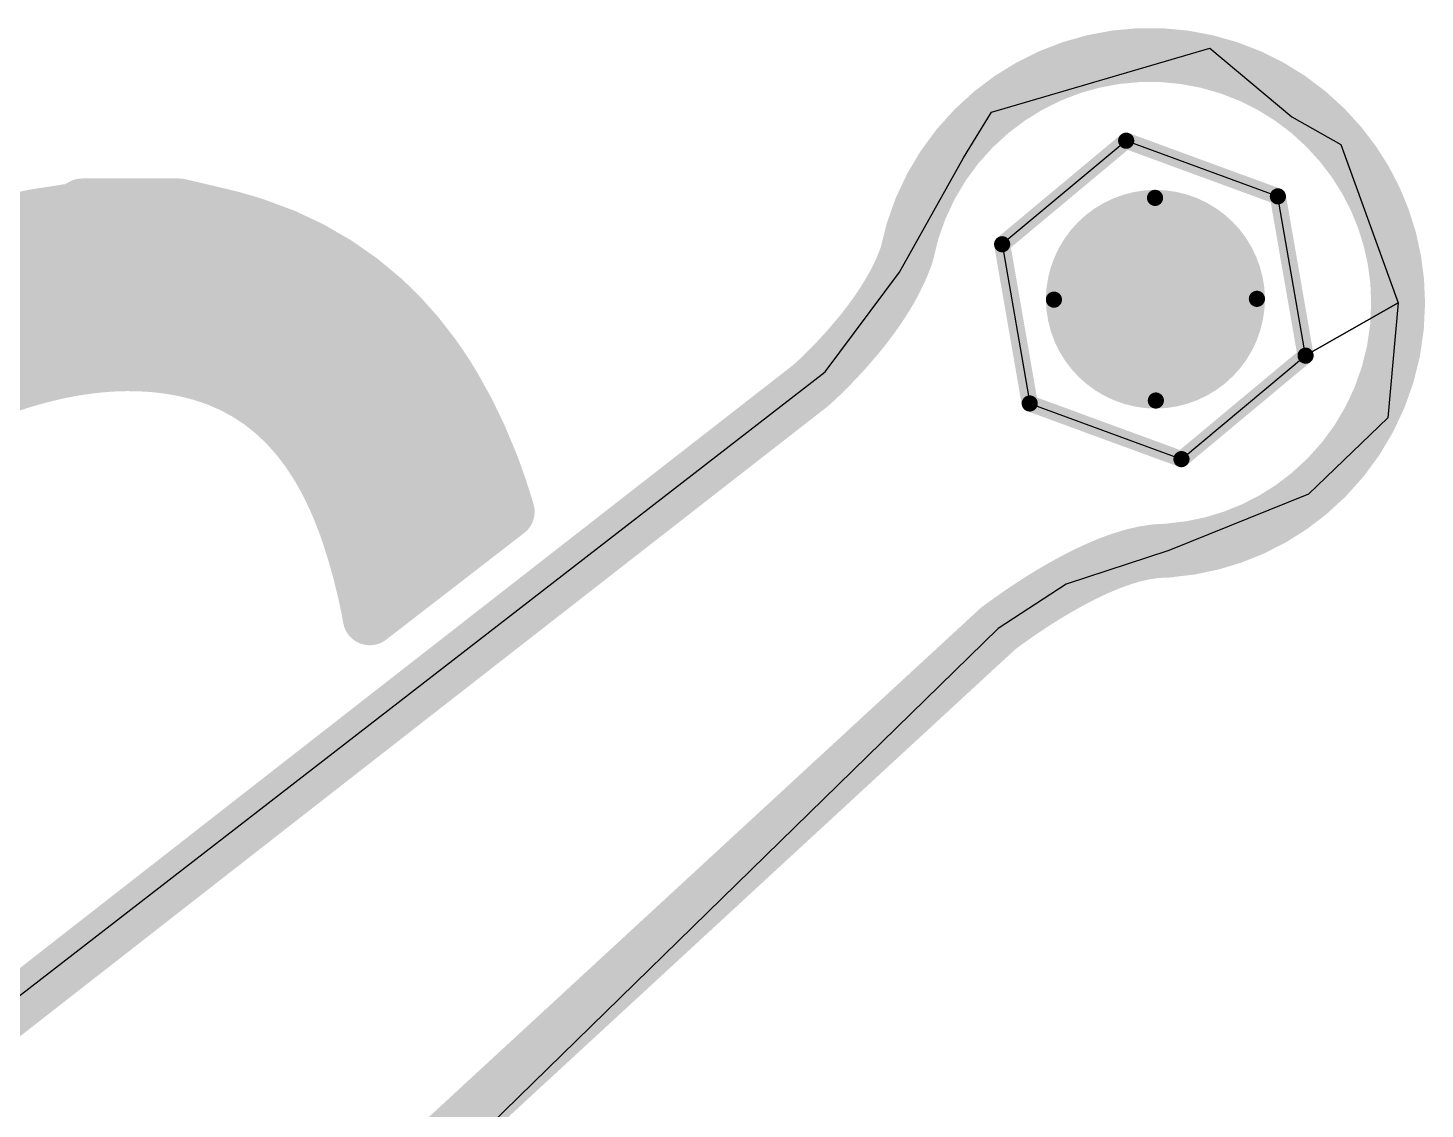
# Model space of a CAD drawing. Header units: inches. Extents: x 1.54 to 6.34, y 2.18 to 2.72.
# Drawn here: x 1.7086 to 1.8107, y 2.6145 to 2.6935 of the extents above; entities that cross this region are included whole.
import ezdxf

# ---------------------------------------------------------------- set-up
doc = ezdxf.new("R2010")
doc.units = ezdxf.units.IN
doc.header["$MEASUREMENT"] = 0
doc.layers.add('Top Overlay', color=2, linetype='Continuous')

msp = doc.modelspace()

# ---------------------------------------------------------------- hatches: boundary and pattern name
at = {"layer": 'Top Overlay'}
h = msp.add_hatch(color=2, dxfattribs=at)
edge = h.paths.add_edge_path()
edge.add_arc((1.7909966, 2.6736842), 0.007387, 90, 180)
edge.add_line((1.7836096, 2.6736842), (1.7836096, 2.6736383))
edge.add_arc((1.7909816, 2.6736383), 0.007372, 180, 270)
edge.add_line((1.7909816, 2.6662663), (1.7910556, 2.6662663))
edge.add_arc((1.7910556, 2.6736493), 0.007383, 270, 360)
edge.add_line((1.7984386, 2.6736493), (1.7984386, 2.6736963))
edge.add_arc((1.7910637, 2.6736963), 0.0073749, 0, 90)
edge.add_line((1.7910637, 2.6810712), (1.7909966, 2.6810712))
msp.add_hatch(color=2, dxfattribs=at).paths.add_polyline_path([(1.6468908, 2.6330474), (1.6649699, 2.6527686), (1.6918286, 2.6731923), (1.7119666, 2.6801971), (1.7253853, 2.6790501), (1.7346267, 2.6737014), (1.7424456, 2.6618063), (1.7436956, 2.6581453), (1.7336176, 2.6503563), (1.7303519, 2.6604715), (1.7225394, 2.6677858), (1.7117881, 2.6685322), (1.7006807, 2.6646802), (1.6862072, 2.6557944), (1.6735441, 2.6447171), (1.6613302, 2.6328643)])

# ---------------------------------------------------------------- linework, layer by layer
for p, q in [((1.7790436, 2.6873373), (1.795, 2.692)), ((1.795, 2.692), (1.801, 2.687)), ((1.777, 2.684), (1.7790436, 2.6873373)), ((1.801, 2.687), (1.8045745, 2.6849622)), ((1.7888876, 2.6852473), (1.7798246, 2.6776843)), ((1.7999736, 2.6811813), (1.7888876, 2.6852473)), ((1.8045745, 2.6849622), (1.8087586, 2.6733923)), ((1.7723286, 2.6756358), (1.777, 2.684)), ((1.8019966, 2.6695443), (1.7999736, 2.6811813)), ((1.7798246, 2.6776843), (1.7818406, 2.6660523)), ((1.7668981, 2.6683645), (1.7723286, 2.6756358)), ((1.8087586, 2.6733923), (1.8019966, 2.6695443)), ((1.8019966, 2.6695443), (1.8087587, 2.6733923)), ((1.8087587, 2.6733923), (1.808, 2.665)), ((1.7929266, 2.6619853), (1.8019966, 2.6695443)), ((1.6841666, 2.6043521), (1.7668981, 2.6683645)), ((1.7818406, 2.6660523), (1.7929266, 2.6619853)), ((1.808, 2.665), (1.8022036, 2.6594272)), ((1.8022036, 2.6594272), (1.7919926, 2.6553133)), ((1.7919926, 2.6553133), (1.7844945, 2.6528454)), ((1.7844945, 2.6528454), (1.7795276, 2.6496063)), ((1.7795276, 2.6496063), (1.6979885, 2.5699893))]:
    msp.add_line(p, q, dxfattribs=at)
for points, const_width in [([(1.7790436, 2.6873372, -0.4144898367307036), (1.8045745, 2.6849622)], 0.003937), ([(1.7728526, 2.6769343, -0.1730033088150484), (1.7790436, 2.6873373)], 0.003937), ([(1.8045746, 2.6849623, -0.1759542203522851), (1.8087586, 2.6733923)], 0.003937), ([(1.7039688, 2.6784716, -0.0433939990258902), (1.7117276, 2.6801423)], 0.003937), ([(1.7118892, 2.6801741, -0.0335396832801185), (1.7117277, 2.6801423)], 0.003937), ([(1.7119666, 2.6801972, -0.0144670619771279), (1.7118892, 2.6801741)], 0.003937), ([(1.7120418, 2.680224, -0.0128196158020798), (1.7119666, 2.6801971)], 0.003937), ([(1.7121149, 2.6802542, -0.0111328965496174), (1.7120418, 2.6802241)], 0.003937), ([(1.7121859, 2.680287, -0.0094310680643357), (1.7121149, 2.6802542)], 0.003937), ([(1.7122547, 2.6803216, -0.0077223317943669), (1.7121858, 2.6802869)], 0.003937), ([(1.7123217, 2.6803578, -0.0060004599439771), (1.7122548, 2.6803217)], 0.003937), ([(1.7124496, 2.6804313, -0.0066876696958619), (1.7123216, 2.6803577)], 0.003937), ([(1.7226416, 2.6798253, -0.0229266442108713), (1.7253854, 2.6790501)], 0.003937), ([(1.7253853, 2.6790501, -0.1056665316449494), (1.7346267, 2.6737014)], 0.003937), ([(1.7836096, 2.6736383, -0.4103225223432159), (1.7909966, 2.6810712)], 0.0011811), ([(1.7909966, 2.6810713, -0.4114191437115312), (1.7984386, 2.6736963)], 0.0011811), ([(1.7728527, 2.6769343, -0.0266196226994718), (1.7723286, 2.6756358)], 0.003937), ([(1.7723285, 2.6756358, -0.0212593071324908), (1.7716708, 2.674369)], 0.003937), ([(1.7716708, 2.6743691, -0.0171488771253007), (1.7709148, 2.6731508)], 0.003937), ([(1.7346267, 2.6737014, -0.0511697443095898), (1.7382385, 2.6696501)], 0.003937), ([(1.7709149, 2.6731508, -0.0140128281678683), (1.770096, 2.6719974)], 0.003937), ([(1.8087587, 2.6733923, -0.2236946608841633), (1.8022037, 2.6594273)], 0.003937), ([(1.7700959, 2.6719973, -0.0116094872088959), (1.7692495, 2.6709254)], 0.003937), ([(1.7910556, 2.6662663, -0.4104295065276616), (1.7836096, 2.6736383)], 0.0011811), ([(1.7984386, 2.6736963, -0.4109317109887434), (1.7910556, 2.6662663)], 0.0011811), ([(1.7692495, 2.6709255, -0.0250028613075555), (1.7668981, 2.6683644)], 0.003937), ([(1.7117881, 2.6685323, -0.0249054744552102), (1.71427, 2.6688529)], 0.003937), ([(1.7142699, 2.6688529, -0.027074395891772), (1.7166678, 2.6689111)], 0.003937), ([(1.7166678, 2.6689111, -0.0284324068627973), (1.7189926, 2.6687083)], 0.003937), ([(1.7189926, 2.6687082, -0.0575384169626101), (1.7225394, 2.6677858)], 0.003937), ([(1.7382385, 2.6696501, -0.0232202321582577), (1.7398001, 2.6672731)], 0.003937), ([(1.7065276, 2.6670994, -0.0194800972036741), (1.7092109, 2.6679482)], 0.003937), ([(1.709211, 2.6679481, -0.0222682120268601), (1.7117881, 2.6685322)], 0.003937), ([(1.7225394, 2.6677858, -0.1272888284490633), (1.7282075, 2.6636783)], 0.003937), ([(1.7668981, 2.6683645, -0.0122260510950115), (1.7658407, 2.6673683)], 0.003937), ([(1.7398001, 2.6672731, -0.0405342373777787), (1.7424456, 2.6618063)], 0.003937), ([(1.7282075, 2.6636783, -0.0274797527014492), (1.729336, 2.6621721)], 0.003937), ([(1.729336, 2.6621721, -0.0247505514942029), (1.7303519, 2.6604715)], 0.003937), ([(1.7425844, 2.6614467, -0.0048031649722199), (1.7428516, 2.660723)], 0.003937), ([(1.7303519, 2.6604715, -0.0219267214743814), (1.7312566, 2.658575)], 0.003937), ([(1.7312565, 2.658575, -0.0192172205805101), (1.7320516, 2.6564813)], 0.003937), ([(1.7433489, 2.6592582, -0.0047077697390992), (1.7436956, 2.6581453)], 0.003937), ([(1.8022036, 2.6594272, -0.1564752534162888), (1.7919926, 2.6553132)], 0.003937), ([(1.7320516, 2.6564813, -0.0262487288878622), (1.7332346, 2.6522433)], 0.003937), ([(1.7871354, 2.6541496, -0.0187254275546632), (1.7884842, 2.6546677)], 0.003937), ([(1.7884842, 2.6546678, -0.0574560557905135), (1.7910987, 2.6552663)], 0.003937), ([(1.7911549, 2.6552674, -0.0073884900686605), (1.7910986, 2.6552663)], 0.003937), ([(1.7918674, 2.6553001, -0.0132951433491076), (1.7920046, 2.6553024)], 0.003937), ([(1.7844945, 2.6528454, -0.0115532755620711), (1.7857961, 2.6535308)], 0.003937), ([(1.7857961, 2.6535309, -0.0145448170057923), (1.7871353, 2.6541497)], 0.003937), ([(1.7832583, 2.6521273, -0.0093636727593691), (1.7844945, 2.6528454)], 0.003937), ([(1.7332346, 2.6522433, -0.0102451331776163), (1.7336176, 2.6503563)], 0.003937), ([(1.7795276, 2.6496063, -0.0165138149711717), (1.7821156, 2.6514103)], 0.003937), ([(1.7821156, 2.6514103, -0.0077254942428877), (1.7832583, 2.6521273)], 0.003937)]:
    msp.add_lwpolyline(points, format="xyb", dxfattribs=dict(at, const_width=const_width))
for points, const_width in [([(1.7780594, 2.6873373, 1), (1.7800278, 2.6873373, 1)], 0.0019685), ([(1.7780594, 2.6873372, 1), (1.7800278, 2.6873372, 1)], 0.0019685), ([(1.8035903, 2.6849622, 1), (1.8055587, 2.6849622, 1)], 0.0019685), ([(1.8035904, 2.6849623, 1), (1.8055588, 2.6849623, 1)], 0.0019685), ([(1.7885923, 2.6852473, 1), (1.7891829, 2.6852473, 1)], 0.0005905), ([(1.7885923, 2.6852473, 1), (1.7891829, 2.6852473, 1)], 0.0005905), ([(1.7107434, 2.6801423, 1), (1.7127118, 2.6801423, 1)], 0.0019685), ([(1.7107435, 2.6801423, 1), (1.7127119, 2.6801423, 1)], 0.0019685), ([(1.710905, 2.6801741, 1), (1.7128734, 2.6801741, 1)], 0.0019685), ([(1.710905, 2.6801741, 1), (1.7128734, 2.6801741, 1)], 0.0019685), ([(1.7109824, 2.6801972, 1), (1.7129508, 2.6801972, 1)], 0.0019685), ([(1.7109824, 2.6801971, 1), (1.7129508, 2.6801971, 1)], 0.0019685), ([(1.7110576, 2.6802241, 1), (1.713026, 2.6802241, 1)], 0.0019685), ([(1.7110576, 2.680224, 1), (1.713026, 2.680224, 1)], 0.0019685), ([(1.7111307, 2.6802542, 1), (1.7130991, 2.6802542, 1)], 0.0019685), ([(1.7111307, 2.6802542, 1), (1.7130991, 2.6802542, 1)], 0.0019685), ([(1.7112016, 2.6802869, 1), (1.71317, 2.6802869, 1)], 0.0019685), ([(1.7112017, 2.680287, 1), (1.7131701, 2.680287, 1)], 0.0019685), ([(1.7112705, 2.6803216, 1), (1.7132389, 2.6803216, 1)], 0.0019685), ([(1.7112706, 2.6803217, 1), (1.713239, 2.6803217, 1)], 0.0019685), ([(1.7113374, 2.6803577, 1), (1.7133058, 2.6803577, 1)], 0.0019685), ([(1.7113375, 2.6803578, 1), (1.7133059, 2.6803578, 1)], 0.0019685), ([(1.7114654, 2.6804313, 1), (1.7134338, 2.6804313, 1)], 0.0019685), ([(1.7114654, 2.6804313, 1), (1.7134338, 2.6804313, 1)], 0.0019685), ([(1.7114819, 2.6804395, 1), (1.7134503, 2.6804395, 1)], 0.0019685), ([(1.7114819, 2.6804395, 1), (1.7134503, 2.6804395, 1)], 0.0019685), ([(1.7114984, 2.6804479, 1), (1.7134668, 2.6804479, 1)], 0.0019685), ([(1.7114984, 2.6804479, 1), (1.7134668, 2.6804479, 1)], 0.0019685), ([(1.7115149, 2.6804566, 1), (1.7134833, 2.6804566, 1)], 0.0019685), ([(1.7115149, 2.6804566, 1), (1.7134833, 2.6804566, 1)], 0.0019685), ([(1.7115313, 2.6804654, 1), (1.7134997, 2.6804654, 1)], 0.0019685), ([(1.7115313, 2.6804654, 1), (1.7134997, 2.6804654, 1)], 0.0019685), ([(1.7115478, 2.6804743, 1), (1.7135162, 2.6804743, 1)], 0.0019685), ([(1.7115478, 2.6804743, 1), (1.7135162, 2.6804743, 1)], 0.0019685), ([(1.7115642, 2.6804834, 1), (1.7135326, 2.6804834, 1)], 0.0019685), ([(1.7115642, 2.6804834, 1), (1.7135326, 2.6804834, 1)], 0.0019685), ([(1.7115806, 2.6804925, 1), (1.713549, 2.6804925, 1)], 0.0019685), ([(1.7115806, 2.6804925, 1), (1.713549, 2.6804925, 1)], 0.0019685), ([(1.7115969, 2.6805017, 1), (1.7135653, 2.6805017, 1)], 0.0019685), ([(1.7115969, 2.6805017, 1), (1.7135653, 2.6805017, 1)], 0.0019685), ([(1.7116294, 2.6805203, 1), (1.7135978, 2.6805203, 1)], 0.0019685), ([(1.7116294, 2.6805203, 1), (1.7135978, 2.6805203, 1)], 0.0019685), ([(1.7116294, 2.6805203, 1), (1.7135978, 2.6805203, 1)], 0.0019685), ([(1.7187074, 2.6805203, 1), (1.7206758, 2.6805203, 1)], 0.0019685), ([(1.7187074, 2.6805203, 1), (1.7206758, 2.6805203, 1)], 0.0019685), ([(1.7216574, 2.6798253, 1), (1.7236258, 2.6798253, 1)], 0.0019685), ([(1.7216574, 2.6798253, 1), (1.7236258, 2.6798253, 1)], 0.0019685), ([(1.7216574, 2.6798253, 1), (1.7236258, 2.6798253, 1)], 0.0019685), ([(1.7244011, 2.6790501, 1), (1.7263695, 2.6790501, 1)], 0.0019685), ([(1.7244012, 2.6790501, 1), (1.7263696, 2.6790501, 1)], 0.0019685), ([(1.7907013, 2.6810713, 1), (1.7912919, 2.6810713, 1)], 0.0005905), ([(1.7907013, 2.6810712, 1), (1.7912919, 2.6810712, 1)], 0.0005905), ([(1.7996783, 2.6811813, 1), (1.8002689, 2.6811813, 1)], 0.0005905), ([(1.7996783, 2.6811813, 1), (1.8002689, 2.6811813, 1)], 0.0005905), ([(1.7718684, 2.6769343, 1), (1.7738368, 2.6769343, 1)], 0.0019685), ([(1.7718685, 2.6769343, 1), (1.7738369, 2.6769343, 1)], 0.0019685), ([(1.7795293, 2.6776843, 1), (1.7801199, 2.6776843, 1)], 0.0005905), ([(1.7795293, 2.6776843, 1), (1.7801199, 2.6776843, 1)], 0.0005905), ([(1.7713443, 2.6756358, 1), (1.7733127, 2.6756358, 1)], 0.0019685), ([(1.7713444, 2.6756358, 1), (1.7733128, 2.6756358, 1)], 0.0019685), ([(1.7706866, 2.6743691, 1), (1.772655, 2.6743691, 1)], 0.0019685), ([(1.7706866, 2.674369, 1), (1.772655, 2.674369, 1)], 0.0019685), ([(1.7336425, 2.6737014, 1), (1.7356109, 2.6737014, 1)], 0.0019685), ([(1.7336425, 2.6737014, 1), (1.7356109, 2.6737014, 1)], 0.0019685), ([(1.7699306, 2.6731508, 1), (1.771899, 2.6731508, 1)], 0.0019685), ([(1.7699307, 2.6731508, 1), (1.7718991, 2.6731508, 1)], 0.0019685), ([(1.8077744, 2.6733923, 1), (1.8097428, 2.6733923, 1)], 0.0019685), ([(1.8077745, 2.6733923, 1), (1.8097429, 2.6733923, 1)], 0.0019685), ([(1.7691117, 2.6719973, 1), (1.7710801, 2.6719973, 1)], 0.0019685), ([(1.7691118, 2.6719974, 1), (1.7710802, 2.6719974, 1)], 0.0019685), ([(1.7833143, 2.6736383, 1), (1.7839049, 2.6736383, 1)], 0.0005905), ([(1.7833143, 2.6736383, 1), (1.7839049, 2.6736383, 1)], 0.0005905), ([(1.7981433, 2.6736963, 1), (1.7987339, 2.6736963, 1)], 0.0005905), ([(1.7981433, 2.6736963, 1), (1.7987339, 2.6736963, 1)], 0.0005905), ([(1.7682653, 2.6709255, 1), (1.7702337, 2.6709255, 1)], 0.0019685), ([(1.7682653, 2.6709254, 1), (1.7702337, 2.6709254, 1)], 0.0019685), ([(1.7132857, 2.6688529, 1), (1.7152541, 2.6688529, 1)], 0.0019685), ([(1.7132858, 2.6688529, 1), (1.7152542, 2.6688529, 1)], 0.0019685), ([(1.7156836, 2.6689111, 1), (1.717652, 2.6689111, 1)], 0.0019685), ([(1.7156836, 2.6689111, 1), (1.717652, 2.6689111, 1)], 0.0019685), ([(1.7180084, 2.6687083, 1), (1.7199768, 2.6687083, 1)], 0.0019685), ([(1.7180084, 2.6687082, 1), (1.7199768, 2.6687082, 1)], 0.0019685), ([(1.7372543, 2.6696501, 1), (1.7392227, 2.6696501, 1)], 0.0019685), ([(1.7372543, 2.6696501, 1), (1.7392227, 2.6696501, 1)], 0.0019685), ([(1.7082267, 2.6679482, 1), (1.7101951, 2.6679482, 1)], 0.0019685), ([(1.7082268, 2.6679481, 1), (1.7101952, 2.6679481, 1)], 0.0019685), ([(1.7108039, 2.6685323, 1), (1.7127723, 2.6685323, 1)], 0.0019685), ([(1.7108039, 2.6685322, 1), (1.7127723, 2.6685322, 1)], 0.0019685), ([(1.7215552, 2.6677858, 1), (1.7235236, 2.6677858, 1)], 0.0019685), ([(1.7215552, 2.6677858, 1), (1.7235236, 2.6677858, 1)], 0.0019685), ([(1.7659139, 2.6683645, 1), (1.7678823, 2.6683645, 1)], 0.0019685), ([(1.7659139, 2.6683644, 1), (1.7678823, 2.6683644, 1)], 0.0019685), ([(1.8017013, 2.6695443, 1), (1.8022919, 2.6695443, 1)], 0.0005905), ([(1.8017013, 2.6695443, 1), (1.8022919, 2.6695443, 1)], 0.0005905), ([(1.7388159, 2.6672731, 1), (1.7407843, 2.6672731, 1)], 0.0019685), ([(1.7388159, 2.6672731, 1), (1.7407843, 2.6672731, 1)], 0.0019685), ([(1.7648564, 2.6673683, 1), (1.7668248, 2.6673683, 1)], 0.0019685), ([(1.7648565, 2.6673683, 1), (1.7668249, 2.6673683, 1)], 0.0019685), ([(1.7815453, 2.6660523, 1), (1.7821359, 2.6660523, 1)], 0.0005905), ([(1.7815453, 2.6660523, 1), (1.7821359, 2.6660523, 1)], 0.0005905), ([(1.7907603, 2.6662663, 1), (1.7913509, 2.6662663, 1)], 0.0005905), ([(1.7907603, 2.6662663, 1), (1.7913509, 2.6662663, 1)], 0.0005905), ([(1.7272233, 2.6636783, 1), (1.7291917, 2.6636783, 1)], 0.0019685), ([(1.7272233, 2.6636783, 1), (1.7291917, 2.6636783, 1)], 0.0019685), ([(1.7283518, 2.6621721, 1), (1.7303202, 2.6621721, 1)], 0.0019685), ([(1.7283518, 2.6621721, 1), (1.7303202, 2.6621721, 1)], 0.0019685), ([(1.7414614, 2.6618063, 1), (1.7434298, 2.6618063, 1)], 0.0019685), ([(1.7414614, 2.6618063, 1), (1.7434298, 2.6618063, 1)], 0.0019685), ([(1.7416002, 2.6614467, 1), (1.7435686, 2.6614467, 1)], 0.0019685), ([(1.7416002, 2.6614467, 1), (1.7435686, 2.6614467, 1)], 0.0019685), ([(1.7418674, 2.660723, 1), (1.7438358, 2.660723, 1)], 0.0019685), ([(1.7418674, 2.660723, 1), (1.7438358, 2.660723, 1)], 0.0019685), ([(1.7926313, 2.6619853, 1), (1.7932219, 2.6619853, 1)], 0.0005905), ([(1.7926313, 2.6619853, 1), (1.7932219, 2.6619853, 1)], 0.0005905), ([(1.7293677, 2.6604715, 1), (1.7313361, 2.6604715, 1)], 0.0019685), ([(1.7293677, 2.6604715, 1), (1.7313361, 2.6604715, 1)], 0.0019685), ([(1.7421217, 2.6599934, 1), (1.7440901, 2.6599934, 1)], 0.0019685), ([(1.7421217, 2.6599934, 1), (1.7440901, 2.6599934, 1)], 0.0019685), ([(1.7559454, 2.6604282, 1), (1.7579138, 2.6604282, 1)], 0.0019685), ([(1.7559454, 2.6604282, 1), (1.7579138, 2.6604282, 1)], 0.0019685), ([(1.7302723, 2.658575, 1), (1.7322407, 2.658575, 1)], 0.0019685), ([(1.7302724, 2.658575, 1), (1.7322408, 2.658575, 1)], 0.0019685), ([(1.7423647, 2.6592582, 1), (1.7443331, 2.6592582, 1)], 0.0019685), ([(1.7423647, 2.6592582, 1), (1.7443331, 2.6592582, 1)], 0.0019685), ([(1.8012194, 2.6594272, 1), (1.8031878, 2.6594272, 1)], 0.0019685), ([(1.8012195, 2.6594273, 1), (1.8031879, 2.6594273, 1)], 0.0019685), ([(1.7427114, 2.6581453, 1), (1.7446798, 2.6581453, 1)], 0.0019685), ([(1.7427114, 2.6581453, 1), (1.7446798, 2.6581453, 1)], 0.0019685), ([(1.7427114, 2.6581453, 1), (1.7446798, 2.6581453, 1)], 0.0019685), ([(1.7310674, 2.6564813, 1), (1.7330358, 2.6564813, 1)], 0.0019685), ([(1.7310674, 2.6564813, 1), (1.7330358, 2.6564813, 1)], 0.0019685), ([(1.7875, 2.6546678, 1), (1.7894684, 2.6546678, 1)], 0.0019685), ([(1.7875, 2.6546677, 1), (1.7894684, 2.6546677, 1)], 0.0019685), ([(1.7901144, 2.6552663, 1), (1.7920828, 2.6552663, 1)], 0.0019685), ([(1.7901145, 2.6552663, 1), (1.7920829, 2.6552663, 1)], 0.0019685), ([(1.7901707, 2.6552674, 1), (1.7921391, 2.6552674, 1)], 0.0019685), ([(1.7901708, 2.6552674, 1), (1.7921392, 2.6552674, 1)], 0.0019685), ([(1.7902497, 2.6552704, 1), (1.7922181, 2.6552704, 1)], 0.0019685), ([(1.7902497, 2.6552704, 1), (1.7922181, 2.6552704, 1)], 0.0019685), ([(1.7903456, 2.6552748, 1), (1.792314, 2.6552748, 1)], 0.0019685), ([(1.7903456, 2.6552748, 1), (1.792314, 2.6552748, 1)], 0.0019685), ([(1.7904529, 2.6552801, 1), (1.7924213, 2.6552801, 1)], 0.0019685), ([(1.7904529, 2.6552801, 1), (1.7924213, 2.6552801, 1)], 0.0019685), ([(1.7905659, 2.6552858, 1), (1.7925343, 2.6552858, 1)], 0.0019685), ([(1.7905659, 2.6552858, 1), (1.7925343, 2.6552858, 1)], 0.0019685), ([(1.790679, 2.6552914, 1), (1.7926474, 2.6552914, 1)], 0.0019685), ([(1.790679, 2.6552914, 1), (1.7926474, 2.6552914, 1)], 0.0019685), ([(1.7907867, 2.6552963, 1), (1.7927551, 2.6552963, 1)], 0.0019685), ([(1.7907867, 2.6552963, 1), (1.7927551, 2.6552963, 1)], 0.0019685), ([(1.7908832, 2.6553001, 1), (1.7928516, 2.6553001, 1)], 0.0019685), ([(1.7908832, 2.6553001, 1), (1.7928516, 2.6553001, 1)], 0.0019685), ([(1.7910084, 2.6553133, 1), (1.7929768, 2.6553133, 1)], 0.0019685), ([(1.7910084, 2.6553132, 1), (1.7929768, 2.6553132, 1)], 0.0019685), ([(1.7910204, 2.6553024, 1), (1.7929888, 2.6553024, 1)], 0.0019685), ([(1.7910204, 2.6553023, 1), (1.7929888, 2.6553023, 1)], 0.0019685), ([(1.7848119, 2.6535309, 1), (1.7867803, 2.6535309, 1)], 0.0019685), ([(1.7848119, 2.6535308, 1), (1.7867803, 2.6535308, 1)], 0.0019685), ([(1.7861511, 2.6541497, 1), (1.7881195, 2.6541497, 1)], 0.0019685), ([(1.7861512, 2.6541496, 1), (1.7881196, 2.6541496, 1)], 0.0019685), ([(1.7466311, 2.6531694, 1), (1.7485995, 2.6531694, 1)], 0.0019685), ([(1.7466311, 2.6531694, 1), (1.7485995, 2.6531694, 1)], 0.0019685), ([(1.7835103, 2.6528454, 1), (1.7854787, 2.6528454, 1)], 0.0019685), ([(1.7835103, 2.6528454, 1), (1.7854787, 2.6528454, 1)], 0.0019685), ([(1.7322504, 2.6522433, 1), (1.7342188, 2.6522433, 1)], 0.0019685), ([(1.7322504, 2.6522433, 1), (1.7342188, 2.6522433, 1)], 0.0019685), ([(1.7811314, 2.6514103, 1), (1.7830998, 2.6514103, 1)], 0.0019685), ([(1.7811314, 2.6514103, 1), (1.7830998, 2.6514103, 1)], 0.0019685), ([(1.7822741, 2.6521273, 1), (1.7842425, 2.6521273, 1)], 0.0019685), ([(1.7822741, 2.6521273, 1), (1.7842425, 2.6521273, 1)], 0.0019685), ([(1.7326334, 2.6503563, 1), (1.7346018, 2.6503563, 1)], 0.0019685), ([(1.7326334, 2.6503563, 1), (1.7346018, 2.6503563, 1)], 0.0019685), ([(1.7326334, 2.6503563, 1), (1.7346018, 2.6503563, 1)], 0.0019685), ([(1.7785434, 2.6496063, 1), (1.7805118, 2.6496063, 1)], 0.0019685), ([(1.7785434, 2.6496063, 1), (1.7805118, 2.6496063, 1)], 0.0019685), ([(1.7372294, 2.6458391, 1), (1.7391978, 2.6458391, 1)], 0.0019685), ([(1.7372294, 2.6458391, 1), (1.7391978, 2.6458391, 1)], 0.0019685), ([(1.7280562, 2.6386843, 1), (1.7300246, 2.6386843, 1)], 0.0019685), ([(1.7280562, 2.6386843, 1), (1.7300246, 2.6386843, 1)], 0.0019685)]:
    msp.add_lwpolyline(points, format="xyb", close=True, dxfattribs=dict(at, const_width=const_width))
for points, const_width in [([(1.7798246, 2.6776843), (1.7888876, 2.6852473)], 0.0011811), ([(1.7888876, 2.6852473), (1.7999736, 2.6811813)], 0.0011811), ([(1.7124496, 2.6804313), (1.7124661, 2.6804395)], 0.003937), ([(1.7124661, 2.6804395), (1.7124826, 2.6804479)], 0.003937), ([(1.7124826, 2.6804479), (1.7124991, 2.6804566)], 0.003937), ([(1.7124991, 2.6804566), (1.7125155, 2.6804654)], 0.003937), ([(1.7125155, 2.6804654), (1.712532, 2.6804743)], 0.003937), ([(1.712532, 2.6804743), (1.7125484, 2.6804834)], 0.003937), ([(1.7125484, 2.6804834), (1.7125648, 2.6804925)], 0.003937), ([(1.7125648, 2.6804925), (1.7125811, 2.6805017)], 0.003937), ([(1.7125811, 2.6805017), (1.7126136, 2.6805203)], 0.003937), ([(1.7126136, 2.6805203), (1.7196916, 2.6805203)], 0.003937), ([(1.7126136, 2.6805203), (1.7226416, 2.6798253)], 0.003937), ([(1.7196916, 2.6805203), (1.7226416, 2.6798253)], 0.003937), ([(1.7999736, 2.6811813), (1.8019966, 2.6695443)], 0.0011811), ([(1.7798246, 2.6776843), (1.7818406, 2.6660523)], 0.0011811), ([(1.7929266, 2.6619853), (1.8019966, 2.6695443)], 0.0011811), ([(1.7569296, 2.6604282), (1.7658406, 2.6673683)], 0.003937), ([(1.7818406, 2.6660523), (1.7929266, 2.6619853)], 0.0011811), ([(1.7424456, 2.6618063), (1.7425844, 2.6614467)], 0.003937), ([(1.7428516, 2.660723), (1.7431059, 2.6599934)], 0.003937), ([(1.7431059, 2.6599934), (1.7433489, 2.6592582)], 0.003937), ([(1.7476153, 2.6531694), (1.7569296, 2.6604282)], 0.003937), ([(1.7336176, 2.6503563), (1.7436956, 2.6581453)], 0.003937), ([(1.7336176, 2.6503563), (1.7436956, 2.6581453)], 0.003937), ([(1.791155, 2.6552674), (1.7912339, 2.6552704)], 0.003937), ([(1.7912339, 2.6552704), (1.7913298, 2.6552748)], 0.003937), ([(1.7913298, 2.6552748), (1.7914371, 2.6552801)], 0.003937), ([(1.7914371, 2.6552801), (1.7915501, 2.6552858)], 0.003937), ([(1.7915501, 2.6552858), (1.7916632, 2.6552914)], 0.003937), ([(1.7916632, 2.6552914), (1.7917709, 2.6552963)], 0.003937), ([(1.7917709, 2.6552963), (1.7918674, 2.6553001)], 0.003937), ([(1.7919926, 2.6553133), (1.7920046, 2.6553023)], 0.003937), ([(1.7382136, 2.6458391), (1.7476153, 2.6531694)], 0.003937), ([(1.7154186, 2.5904743), (1.7795276, 2.6496063)], 0.003937), ([(1.7290404, 2.6386843), (1.7382136, 2.6458391)], 0.003937), ([(1.7060513, 2.6207449), (1.7290404, 2.6386843)], 0.003937)]:
    msp.add_lwpolyline(points, dxfattribs=dict(at, const_width=const_width))

doc.saveas('drawing.dxf')
